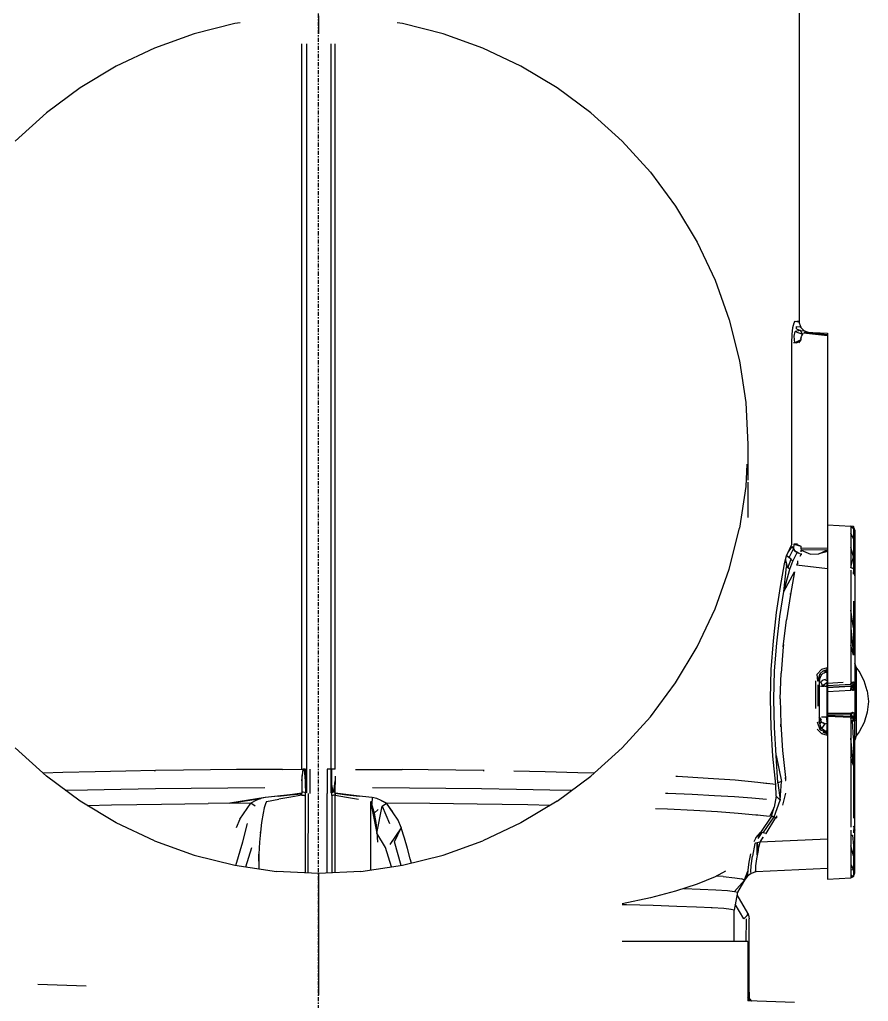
# Model space of a CAD drawing. Header units: millimetres. Extents: x -57554 to 16546, y 2142 to 98430.
# Drawn here: x -45889 to -45266, y 64937 to 65658 of the extents above; entities that cross this region are included whole.
import ezdxf

# ---------------------------------------------------------------- set-up
doc = ezdxf.new("R2010")
doc.units = ezdxf.units.MM
doc.linetypes.add('DXK_LINE_DOT3', pattern=[5.9187, 2.979, -0.9799, 0.9799, -0.9799])

msp = doc.modelspace()

# ---------------------------------------------------------------- linework, layer by layer
at = {"color": 1, "linetype": 'DXK_LINE_DOT3'}
msp.add_line((-45669.52, 61587.05), (-45669.52, 74087.05), dxfattribs=at)
at = {"color": 2, "linetype": 'Continuous'}
for p, q in [((-45316.52, 65434.82), (-45316.52, 65994.37)), ((-45669.52, 65660.6), (-45669.52, 65647.21)), ((-45730.97, 65654.75), (-45760.96, 65647.24)), ((-45727.15, 65655.31), (-45730.97, 65654.75)), ((-45608.06, 65654.75), (-45611.9, 65655.32)), ((-45578.08, 65647.24), (-45608.06, 65654.75)), ((-45760.96, 65647.24), (-45790.06, 65636.82)), ((-45548.97, 65636.82), (-45578.08, 65647.24)), ((-45681.75, 65107.33), (-45681.75, 65639.84)), ((-45678.52, 65639.99), (-45678.52, 65090)), ((-45660.52, 65639.99), (-45660.52, 65090)), ((-45657.28, 65107.33), (-45657.28, 65639.84)), ((-45790.06, 65636.82), (-45818.01, 65623.6)), ((-45521.03, 65623.6), (-45548.97, 65636.82)), ((-45818.01, 65623.6), (-45844.52, 65607.71)), ((-45494.51, 65607.71), (-45521.03, 65623.6)), ((-45844.52, 65607.71), (-45869.35, 65589.3)), ((-45469.68, 65589.3), (-45494.51, 65607.71)), ((-45869.35, 65589.3), (-45892.26, 65568.54)), ((-45446.78, 65568.54), (-45469.68, 65589.3)), ((-45446.78, 65568.54), (-45426.02, 65545.63)), ((-45426.02, 65545.63), (-45407.6, 65520.8)), ((-45407.6, 65520.8), (-45391.71, 65494.29)), ((-45391.71, 65494.29), (-45378.49, 65466.34)), ((-45378.49, 65466.34), (-45368.08, 65437.24)), ((-45368.08, 65437.24), (-45360.57, 65407.25)), ((-45320.56, 65435.04), (-45319.65, 65436.25)), ((-45319.65, 65436.25), (-45318.5, 65436.19)), ((-45318.5, 65436.19), (-45318.17, 65436.18)), ((-45317.61, 65436.14), (-45318.5, 65436.19)), ((-45318.17, 65436.18), (-45317.61, 65436.14)), ((-45316.98, 65436.11), (-45317.61, 65436.14)), ((-45315.41, 65431.63), (-45316.98, 65436.11)), ((-45322, 65426.47), (-45321.41, 65431.56)), ((-45321.41, 65431.56), (-45320.56, 65435.04)), ((-45320.55, 65425.24), (-45319.78, 65428.82)), ((-45315.93, 65429.47), (-45319.78, 65428.82)), ((-45319.78, 65428.82), (-45314.43, 65426.69)), ((-45318.68, 65430.65), (-45318.66, 65432.38)), ((-45318.68, 65430.65), (-45315.93, 65429.47)), ((-45318.66, 65432.38), (-45315.98, 65432.23)), ((-45313.22, 65429.33), (-45315.98, 65432.23)), ((-45314.43, 65426.69), (-45315.93, 65429.47)), ((-45315.93, 65429.47), (-45313.22, 65429.33)), ((-45313.32, 65429.43), (-45312.61, 65429.13)), ((-45313.22, 65429.33), (-45309.41, 65428.12)), ((-45322.21, 65420.52), (-45322, 65426.47)), ((-45319.98, 65420.52), (-45320.55, 65425.24)), ((-45315.69, 65422.53), (-45319.98, 65420.52)), ((-45318.73, 65420.52), (-45315.69, 65422.53)), ((-45315.69, 65422.53), (-45317.29, 65420.52)), ((-45315.56, 65423.49), (-45315.69, 65422.53)), ((-45315.37, 65424.4), (-45315.56, 65423.49)), ((-45315.56, 65423.49), (-45315.54, 65423.62)), ((-45315.54, 65423.62), (-45315.37, 65424.4)), ((-45315.37, 65424.4), (-45315.11, 65425.24)), ((-45314.8, 65426.01), (-45315.11, 65425.24)), ((-45314.8, 65426.01), (-45314.72, 65426.15)), ((-45314.76, 65426.08), (-45314.8, 65426.01)), ((-45314.43, 65426.69), (-45314.76, 65426.08)), ((-45314.72, 65426.15), (-45314.02, 65427.26)), ((-45314.72, 65426.15), (-45314.43, 65426.69)), ((-45314.02, 65427.26), (-45314.43, 65426.69)), ((-45313.58, 65427.71), (-45296.02, 65425.78)), ((-45296.02, 65426.36), (-45313.11, 65428.03)), ((-45312.14, 65428.27), (-45296.02, 65427.42)), ((-45312.14, 65428.27), (-45296.02, 65426.36)), ((-45296.02, 65427.42), (-45296.02, 65270.95)), ((-45322.21, 65272.72), (-45322.21, 65420.52)), ((-45318.73, 65420.52), (-45321.01, 65420.52)), ((-45360.57, 65407.25), (-45356.03, 65376.67)), ((-45356.03, 65376.67), (-45354.52, 65345.8)), ((-45354.52, 65345.8), (-45354.52, 65319.69)), ((-45355.23, 65331.36), (-45356.03, 65314.92)), ((-45356.03, 65314.92), (-45360.57, 65284.35)), ((-45354.52, 65318.02), (-45354.52, 65292.27)), ((-45296.02, 65286.76), (-45278.86, 65285.86)), ((-45278.86, 65285.86), (-45278.86, 65255.24)), ((-45276.9, 65285.49), (-45278.86, 65285.86)), ((-45278.86, 65285.86), (-45276.9, 65284.02)), ((-45276.02, 65281.4), (-45276.9, 65285.49)), ((-45276.9, 65285.49), (-45276.9, 65254.85)), ((-45276.02, 65282.88), (-45276.9, 65285.49)), ((-45368.08, 65254.36), (-45360.57, 65284.35)), ((-45276.9, 65276.59), (-45278.86, 65280.62)), ((-45276.02, 65282.88), (-45276.02, 65171.11)), ((-45325.24, 65266.14), (-45321.86, 65270.93)), ((-45323.16, 65270.64), (-45324.17, 65268.44)), ((-45322.21, 65272.72), (-45323.16, 65270.64)), ((-45321.07, 65269.24), (-45321.86, 65270.93)), ((-45321.01, 65272.72), (-45320.4, 65272.72)), ((-45321.01, 65272.72), (-45320.4, 65272.72)), ((-45320.68, 65269.47), (-45320.4, 65272.72)), ((-45318.03, 65272.72), (-45320.4, 65272.72)), ((-45320.4, 65272.72), (-45315.68, 65271.14)), ((-45318.73, 65272.72), (-45315.68, 65271.14)), ((-45315.68, 65271.14), (-45315.58, 65269.63)), ((-45296.02, 65270.95), (-45296.02, 65259.44)), ((-45276.9, 65263.43), (-45278.86, 65270.3)), ((-45326.87, 65261.27), (-45326.09, 65263.97)), ((-45326.09, 65263.97), (-45325.24, 65266.14)), ((-45324.04, 65262.83), (-45326.09, 65263.97)), ((-45322.71, 65261.54), (-45326.09, 65263.97)), ((-45324.17, 65268.44), (-45325.24, 65266.14)), ((-45324.04, 65262.83), (-45321.07, 65269.24)), ((-45321.38, 65260.25), (-45324.04, 65262.83)), ((-45321.38, 65260.25), (-45318.38, 65266.56)), ((-45319.89, 65267.76), (-45321.07, 65269.24)), ((-45319.89, 65267.76), (-45320.68, 65269.47)), ((-45316.64, 65265.73), (-45319.89, 65267.76)), ((-45319.89, 65267.76), (-45318.38, 65266.56)), ((-45318.38, 65266.56), (-45316.64, 65265.73)), ((-45316.14, 65263.76), (-45315.34, 65265.38)), ((-45315.34, 65265.37), (-45316.14, 65263.76)), ((-45315.34, 65265.38), (-45315.71, 65265.46)), ((-45315.71, 65265.46), (-45314.76, 65265.3)), ((-45315.58, 65269.63), (-45296.02, 65269.84)), ((-45315.58, 65269.63), (-45315.43, 65268.24)), ((-45296.02, 65268.54), (-45315.44, 65268.3)), ((-45315.44, 65268.3), (-45308.51, 65265.37)), ((-45315.24, 65267.03), (-45315.43, 65268.24)), ((-45314.76, 65265.3), (-45315.34, 65265.37)), ((-45308.51, 65265.37), (-45302.26, 65265.44)), ((-45302.26, 65265.44), (-45296.02, 65268.54)), ((-45296.02, 65267.21), (-45302.26, 65265.44)), ((-45278.86, 65255.51), (-45276.9, 65263.43)), ((-45330.53, 65241.46), (-45327.57, 65258.06)), ((-45328.06, 65237.91), (-45326.17, 65255.97)), ((-45327.57, 65258.06), (-45326.87, 65261.27)), ((-45326.87, 65261.27), (-45326.17, 65255.97)), ((-45325.18, 65255.32), (-45326.87, 65261.27)), ((-45323.56, 65254.28), (-45326.17, 65255.97)), ((-45325.18, 65255.32), (-45322.71, 65261.54)), ((-45323.56, 65254.28), (-45321.38, 65260.25)), ((-45317.86, 65258.97), (-45318.72, 65257.46)), ((-45318.72, 65257.46), (-45296.02, 65254.68)), ((-45317.86, 65258.97), (-45317.86, 65260.31)), ((-45317.86, 65258.97), (-45317.86, 65260.31)), ((-45296.02, 65259.44), (-45296.02, 65026.68)), ((-45378.49, 65225.25), (-45368.08, 65254.36)), ((-45328.06, 65237.91), (-45323.56, 65254.28)), ((-45328.06, 65237.91), (-45320.24, 65252.29)), ((-45320.24, 65252.29), (-45323.26, 65235.7)), ((-45278.86, 65255.51), (-45278.48, 65255.21)), ((-45278.86, 65253.51), (-45278.86, 65171.31)), ((-45278.48, 65255.21), (-45278.11, 65255.14)), ((-45278.12, 65255.13), (-45276.9, 65254.85)), ((-45278.11, 65255.14), (-45276.9, 65254.85)), ((-45278.11, 65255.14), (-45277.76, 65255.03)), ((-45277.76, 65255.03), (-45277.43, 65254.88)), ((-45277.43, 65254.88), (-45277.12, 65254.7)), ((-45277.12, 65254.7), (-45276.9, 65254.54)), ((-45276.9, 65254.85), (-45276.6, 65254.26)), ((-45276.9, 65250.48), (-45276.6, 65254.26)), ((-45276.02, 65249.3), (-45276.6, 65254.26)), ((-45276.6, 65254.26), (-45276.02, 65249.76)), ((-45276.6, 65254.26), (-45276.39, 65254)), ((-45276.39, 65254), (-45276.23, 65253.73)), ((-45276.23, 65253.73), (-45276.11, 65253.44)), ((-45333.37, 65222.39), (-45330.53, 65241.46)), ((-45330.96, 65219.48), (-45328.06, 65237.91)), ((-45323.26, 65235.7), (-45326.18, 65216.95)), ((-45323.26, 65235.7), (-45323.14, 65236.36)), ((-45276.9, 65230.65), (-45276.9, 65191.23)), ((-45391.71, 65197.31), (-45378.49, 65225.25)), ((-45335.73, 65201.7), (-45333.37, 65222.39)), ((-45276.9, 65211.2), (-45278.86, 65224.23)), ((-45333.28, 65199.94), (-45330.96, 65219.48)), ((-45328.59, 65197.19), (-45326.18, 65216.95)), ((-45278.86, 65211.31), (-45276.9, 65191.23)), ((-45337.24, 65180.63), (-45335.73, 65201.7)), ((-45334.81, 65179.59), (-45333.28, 65199.94)), ((-45328.36, 65198.99), (-45328.59, 65197.19)), ((-45276.9, 65191.23), (-45278.86, 65198.11)), ((-45407.6, 65170.79), (-45391.71, 65197.31)), ((-45328.59, 65197.19), (-45330.13, 65177.79)), ((-45274.91, 65182.2), (-45276.02, 65185.34)), ((-45337.83, 65159.33), (-45337.24, 65180.63)), ((-45335.39, 65158.8), (-45334.81, 65179.59)), ((-45330.73, 65159), (-45330.13, 65177.79)), ((-45300.46, 65180.57), (-45303.61, 65177.21)), ((-45303.12, 65172.13), (-45303.61, 65177.21)), ((-45303.12, 65172.13), (-45301.45, 65177.75)), ((-45302.39, 65172.05), (-45300.47, 65176.61)), ((-45301.45, 65177.75), (-45299.21, 65179.74)), ((-45301.45, 65177.75), (-45300.47, 65176.61)), ((-45300.48, 65176.58), (-45300.36, 65176.75)), ((-45300.47, 65176.61), (-45300.26, 65176.89)), ((-45300.36, 65176.75), (-45300.47, 65176.61)), ((-45296.33, 65181.81), (-45300.46, 65180.57)), ((-45300.36, 65176.75), (-45300.26, 65176.89)), ((-45300.26, 65176.89), (-45299.7, 65177.44)), ((-45299.7, 65177.44), (-45299.09, 65177.9)), ((-45299.21, 65179.74), (-45296.3, 65180.62)), ((-45299.21, 65179.74), (-45296.3, 65179.54)), ((-45299.09, 65177.9), (-45298.44, 65178.26)), ((-45298.44, 65178.26), (-45297.76, 65178.52)), ((-45297.76, 65178.52), (-45297.05, 65178.69)), ((-45297.05, 65178.69), (-45296.33, 65178.75)), ((-45296.33, 65181.81), (-45296.02, 65181.82)), ((-45296.3, 65180.62), (-45296.33, 65181.81)), ((-45296.33, 65178.75), (-45296.3, 65179.54)), ((-45296.33, 65173.56), (-45296.33, 65178.75)), ((-45296.3, 65180.62), (-45296.3, 65180.51)), ((-45296.3, 65180.62), (-45296.3, 65180.51)), ((-45296.3, 65179.54), (-45296.3, 65180.51)), ((-45296.3, 65180.51), (-45296.3, 65179.54)), ((-45272.76, 65179.28), (-45274.91, 65182.2)), ((-45274.91, 65182.2), (-45274.91, 65131.91)), ((-45274.91, 65180.8), (-45274.91, 65181.46)), ((-45269.06, 65172.36), (-45272.76, 65179.28)), ((-45426.02, 65145.97), (-45407.6, 65170.79)), ((-45304.86, 65172.19), (-45304.86, 65152)), ((-45302.84, 65172.11), (-45303.12, 65172.13)), ((-45302.9, 65172.11), (-45303.12, 65172.13)), ((-45302.84, 65172.11), (-45302.9, 65172.11)), ((-45302.9, 65153.77), (-45302.9, 65169.46)), ((-45301.96, 65172.89), (-45302.39, 65172.05)), ((-45302.39, 65172.05), (-45302.11, 65171.98)), ((-45302.23, 65172.02), (-45302.39, 65172.05)), ((-45302.11, 65171.98), (-45302.23, 65172.02)), ((-45301.96, 65172.89), (-45302.02, 65171.91)), ((-45302.02, 65171.91), (-45302.02, 65142.2)), ((-45301.91, 65173.2), (-45301.96, 65172.89)), ((-45300.86, 65171.45), (-45301.26, 65170.89)), ((-45300.37, 65171.95), (-45300.86, 65171.45)), ((-45299.51, 65168.37), (-45300.86, 65171.45)), ((-45300.37, 65171.95), (-45299.81, 65172.4)), ((-45299.2, 65172.78), (-45299.81, 65172.4)), ((-45298.53, 65173.09), (-45299.2, 65172.78)), ((-45296.38, 65170.73), (-45299.09, 65168.78)), ((-45297.82, 65173.33), (-45298.53, 65173.09)), ((-45297.82, 65173.33), (-45296.37, 65172.22)), ((-45296.37, 65172.22), (-45296.38, 65170.73)), ((-45296.37, 65170.42), (-45296.38, 65170.73)), ((-45296.36, 65169.41), (-45296.38, 65170.73)), ((-45296.36, 65172.96), (-45296.37, 65172.22)), ((-45296.36, 65169.41), (-45296.37, 65170.42)), ((-45296.35, 65173.28), (-45296.36, 65172.96)), ((-45296.33, 65168.37), (-45296.36, 65169.41)), ((-45296.33, 65173.56), (-45296.35, 65173.28)), ((-45284.58, 65171.01), (-45296.02, 65170.4)), ((-45296.02, 65168.82), (-45278.8, 65169.73)), ((-45278.84, 65168.16), (-45276.56, 65169.39)), ((-45278.82, 65170.5), (-45278.81, 65170.1)), ((-45278.81, 65170.1), (-45278.48, 65171.31)), ((-45276.84, 65171.25), (-45278.81, 65170.1)), ((-45278.81, 65170.1), (-45278.8, 65169.73)), ((-45278.79, 65169.38), (-45278.8, 65169.73)), ((-45278.8, 65169.73), (-45278.79, 65169.47)), ((-45278.79, 65169.47), (-45278.79, 65169.38)), ((-45278.79, 65169.38), (-45278.79, 65169.06)), ((-45278.48, 65171.31), (-45278.11, 65171.3)), ((-45278.11, 65171.3), (-45277.76, 65171.29)), ((-45277.76, 65171.29), (-45277.43, 65171.28)), ((-45277.48, 65169.09), (-45276.84, 65171.25)), ((-45276.56, 65169.39), (-45277.48, 65169.09)), ((-45277.43, 65171.28), (-45277.12, 65171.26)), ((-45276.56, 65169.39), (-45277.43, 65168.56)), ((-45277.12, 65171.26), (-45276.84, 65171.25)), ((-45277.12, 65171.26), (-45276.9, 65171.25)), ((-45276.9, 65171.25), (-45276.84, 65171.25)), ((-45276.04, 65170.73), (-45276.84, 65171.25)), ((-45276.84, 65171.25), (-45276.6, 65171.23)), ((-45276.6, 65169.33), (-45276.84, 65169.04)), ((-45276.8, 65167.93), (-45276.6, 65169.33)), ((-45276.6, 65171.23), (-45276.39, 65171.21)), ((-45276.39, 65169.65), (-45276.6, 65169.33)), ((-45276.6, 65169.33), (-45276.56, 65169.39)), ((-45276.56, 65169.39), (-45276.39, 65169.65)), ((-45276.41, 65169.64), (-45276.02, 65170.3)), ((-45276.39, 65171.21), (-45276.23, 65171.18)), ((-45276.02, 65170.3), (-45276.39, 65169.65)), ((-45276.23, 65169.99), (-45276.39, 65169.65)), ((-45276.23, 65171.18), (-45276.04, 65170.73)), ((-45276.23, 65171.18), (-45276.11, 65171.16)), ((-45276.11, 65170.35), (-45276.23, 65169.99)), ((-45276.11, 65170.35), (-45276.04, 65170.73)), ((-45276.04, 65170.73), (-45276.02, 65171.11)), ((-45276.02, 65171.11), (-45276.02, 65170.3)), ((-45276.02, 65170.3), (-45276.02, 65165.11)), ((-45266.79, 65164.86), (-45269.06, 65172.36)), ((-45301.26, 65168.37), (-45300.86, 65168.37)), ((-45300.86, 65168.37), (-45300.37, 65168.37)), ((-45299.81, 65168.37), (-45300.37, 65168.37)), ((-45299.81, 65168.37), (-45299.51, 65168.37)), ((-45299.2, 65168.37), (-45299.81, 65168.37)), ((-45299.09, 65168.78), (-45299.51, 65168.37)), ((-45299.51, 65168.37), (-45299.2, 65168.37)), ((-45299.2, 65168.37), (-45298.81, 65168.37)), ((-45298.53, 65168.37), (-45299.2, 65168.37)), ((-45299.09, 65168.78), (-45296.33, 65168.37)), ((-45299.09, 65168.78), (-45297.08, 65168.37)), ((-45299.09, 65168.78), (-45297.82, 65168.37)), ((-45298.81, 65168.37), (-45298.53, 65168.37)), ((-45297.82, 65168.37), (-45297.08, 65168.37)), ((-45296.33, 65168.37), (-45297.08, 65168.37)), ((-45296.33, 65145.73), (-45296.33, 65168.37)), ((-45296.02, 65167.64), (-45278.8, 65168.55)), ((-45278.82, 65168.22), (-45296.02, 65167.21)), ((-45278.86, 65168.11), (-45296.02, 65167.21)), ((-45278.86, 65165.11), (-45296.02, 65164.21)), ((-45278.86, 65168.11), (-45278.82, 65168.22)), ((-45278.86, 65168.11), (-45278.48, 65168.15)), ((-45278.86, 65168.11), (-45278.86, 65165.11)), ((-45278.86, 65168.11), (-45278.8, 65167.71)), ((-45278.86, 65165.11), (-45278.8, 65166.62)), ((-45277.43, 65168.56), (-45278.84, 65168.16)), ((-45278.84, 65168.16), (-45277.76, 65168.38)), ((-45278.82, 65168.22), (-45278.84, 65168.16)), ((-45278.8, 65168.55), (-45278.82, 65168.22)), ((-45278.82, 65168.11), (-45278.48, 65168.15)), ((-45277.48, 65169.09), (-45278.8, 65168.55)), ((-45278.8, 65167.16), (-45277.43, 65168.56)), ((-45278.8, 65167.71), (-45277.43, 65168.56)), ((-45278.8, 65166.62), (-45276.8, 65167.93)), ((-45276.8, 65167.93), (-45278.8, 65167.16)), ((-45278.8, 65167.71), (-45278.8, 65167.16)), ((-45278.8, 65167.16), (-45278.8, 65166.62)), ((-45277.43, 65165.11), (-45278.8, 65166.62)), ((-45278.48, 65168.15), (-45278.11, 65168.24)), ((-45277.76, 65168.38), (-45278.11, 65168.24)), ((-45277.43, 65168.56), (-45277.76, 65168.38)), ((-45277.43, 65168.56), (-45277.12, 65168.78)), ((-45277.43, 65165.11), (-45276.8, 65167.93)), ((-45277.12, 65165.11), (-45277.43, 65165.11)), ((-45277.12, 65168.78), (-45276.84, 65169.04)), ((-45276.84, 65165.11), (-45277.12, 65165.11)), ((-45276.39, 65165.11), (-45276.8, 65167.93)), ((-45276.02, 65165.11), (-45276.02, 65143.8)), ((-45266.79, 65164.86), (-45266.02, 65157.05)), ((-45337.45, 65138), (-45337.83, 65159.33)), ((-45334.97, 65137.97), (-45335.39, 65158.8)), ((-45330.73, 65159), (-45330.34, 65140.37)), ((-45266.02, 65157.05), (-45266.79, 65149.25)), ((-45296.02, 65148.75), (-45278.84, 65148.6)), ((-45278.84, 65148.6), (-45296.02, 65148.07)), ((-45296.02, 65148.07), (-45278.81, 65147.84)), ((-45277.76, 65148.99), (-45278.84, 65148.6)), ((-45278.84, 65148.6), (-45277.43, 65148.99)), ((-45278.8, 65146.87), (-45277.43, 65148.99)), ((-45278.11, 65148.99), (-45277.76, 65148.99)), ((-45277.43, 65148.99), (-45277.76, 65148.99)), ((-45277.43, 65148.99), (-45277.12, 65148.99)), ((-45277.12, 65148.99), (-45276.84, 65148.99)), ((-45276.6, 65148.99), (-45276.8, 65146.18)), ((-45276.02, 65145.99), (-45276.6, 65148.99)), ((-45266.79, 65149.25), (-45269.06, 65141.75)), ((-45446.78, 65123.06), (-45426.02, 65145.97)), ((-45330.2, 65138.4), (-45330.34, 65140.37)), ((-45330.34, 65140.37), (-45328.99, 65121.06)), ((-45301.45, 65136.36), (-45303.43, 65141.96)), ((-45303.12, 65141.98), (-45302.9, 65142)), ((-45303.12, 65141.98), (-45302.84, 65142)), ((-45302.9, 65142), (-45302.84, 65142)), ((-45302.04, 65142.16), (-45301.19, 65138.59)), ((-45300.51, 65143.74), (-45302.02, 65145.73)), ((-45302.02, 65145.73), (-45301.59, 65143.81)), ((-45302.02, 65145.73), (-45301.97, 65145.08)), ((-45302.01, 65142.02), (-45302.02, 65142.2)), ((-45301.97, 65145.73), (-45301.83, 65145.73)), ((-45301.97, 65145.08), (-45301.83, 65144.43)), ((-45301.83, 65145.73), (-45301.59, 65145.73)), ((-45301.83, 65144.43), (-45301.59, 65143.81)), ((-45301.83, 65141.29), (-45300.37, 65142.16)), ((-45301.64, 65140.49), (-45300.37, 65142.16)), ((-45301.59, 65143.81), (-45300.51, 65143.74)), ((-45300.37, 65142.16), (-45301.26, 65143.22)), ((-45300.86, 65142.66), (-45301.26, 65143.22)), ((-45300.37, 65142.16), (-45300.86, 65142.66)), ((-45300.37, 65145.73), (-45299.81, 65145.73)), ((-45300.37, 65145.73), (-45300.21, 65145.73)), ((-45300.21, 65142.03), (-45300.37, 65142.16)), ((-45300.37, 65142.16), (-45299.81, 65141.71)), ((-45300.21, 65145.73), (-45299.81, 65145.73)), ((-45299.81, 65141.71), (-45300.21, 65142.03)), ((-45300.2, 65137.31), (-45297.82, 65140.78)), ((-45299.81, 65145.73), (-45299.2, 65145.73)), ((-45299.81, 65141.71), (-45299.2, 65141.33)), ((-45299.2, 65145.73), (-45298.53, 65145.73)), ((-45297.82, 65140.78), (-45299.2, 65141.33)), ((-45299.2, 65141.33), (-45298.53, 65141.02)), ((-45298.53, 65145.73), (-45297.82, 65145.73)), ((-45297.82, 65140.78), (-45298.53, 65141.02)), ((-45297.82, 65145.73), (-45297.08, 65145.73)), ((-45296.36, 65141.15), (-45297.82, 65140.78)), ((-45296.36, 65144.69), (-45297.08, 65145.73)), ((-45297.08, 65145.73), (-45296.37, 65143.69)), ((-45297.08, 65145.73), (-45296.38, 65142.74)), ((-45296.38, 65142.74), (-45296.37, 65143.69)), ((-45296.38, 65142.74), (-45296.37, 65141.88)), ((-45296.36, 65144.69), (-45296.37, 65143.69)), ((-45296.37, 65141.88), (-45296.36, 65141.15)), ((-45296.33, 65145.73), (-45296.36, 65144.69)), ((-45296.36, 65141.15), (-45296.33, 65140.55)), ((-45296.33, 65135.35), (-45296.33, 65140.55)), ((-45278.86, 65146), (-45296.02, 65146.9)), ((-45296.02, 65146.46), (-45278.8, 65145.56)), ((-45278.82, 65145.88), (-45284.58, 65146.3)), ((-45278.86, 65146), (-45278.82, 65145.88)), ((-45278.86, 65146), (-45278.48, 65145.95)), ((-45278.86, 65142.8), (-45278.86, 65064.88)), ((-45278.84, 65145.95), (-45278.82, 65145.88)), ((-45278.84, 65145.95), (-45277.12, 65145.32)), ((-45277.76, 65145.73), (-45278.84, 65145.95)), ((-45278.82, 65143.61), (-45278.84, 65143.21)), ((-45277.76, 65142.82), (-45278.84, 65143.21)), ((-45278.84, 65143.21), (-45276.9, 65142.87)), ((-45278.8, 65146.4), (-45278.82, 65146.1)), ((-45278.81, 65146.22), (-45278.82, 65146.1)), ((-45278.82, 65146.1), (-45278.48, 65145.95)), ((-45278.82, 65145.99), (-45278.48, 65145.95)), ((-45278.82, 65145.88), (-45277.48, 65145.02)), ((-45278.82, 65145.88), (-45278.8, 65145.56)), ((-45278.81, 65144), (-45278.82, 65143.61)), ((-45278.8, 65146.4), (-45278.81, 65146.22)), ((-45278.8, 65144.38), (-45278.81, 65144)), ((-45278.8, 65147.49), (-45278.8, 65146.87)), ((-45278.8, 65147.17), (-45278.8, 65147.49)), ((-45278.8, 65146.87), (-45278.8, 65147.17)), ((-45276.8, 65146.18), (-45278.8, 65146.87)), ((-45278.8, 65146.87), (-45278.8, 65146.61)), ((-45278.8, 65146.61), (-45278.8, 65146.4)), ((-45278.8, 65146.4), (-45277.43, 65145.55)), ((-45278.48, 65145.95), (-45278.8, 65146.4)), ((-45278.8, 65146.4), (-45276.8, 65146.18)), ((-45278.8, 65145.56), (-45277.48, 65145.02)), ((-45278.8, 65145.56), (-45278.79, 65145.04)), ((-45278.8, 65144.38), (-45278.79, 65144.73)), ((-45278.79, 65144.64), (-45278.8, 65144.38)), ((-45278.79, 65145.04), (-45278.79, 65144.73)), ((-45277.48, 65145.02), (-45278.79, 65144.64)), ((-45278.79, 65144.73), (-45278.79, 65144.64)), ((-45278.48, 65145.95), (-45278.11, 65145.86)), ((-45278.11, 65145.86), (-45277.76, 65145.73)), ((-45278.11, 65142.81), (-45277.76, 65142.82)), ((-45277.43, 65145.55), (-45277.76, 65145.73)), ((-45277.76, 65142.82), (-45277.43, 65142.83)), ((-45276.9, 65130.14), (-45277.76, 65142.82)), ((-45277.12, 65145.32), (-45277.48, 65145.02)), ((-45276.84, 65142.86), (-45277.48, 65145.02)), ((-45277.43, 65145.55), (-45276.8, 65146.18)), ((-45277.12, 65145.32), (-45277.43, 65145.55)), ((-45277.43, 65142.83), (-45277.12, 65142.84)), ((-45276.84, 65145.07), (-45277.12, 65145.32)), ((-45276.9, 65142.86), (-45277.12, 65142.84)), ((-45277.12, 65142.84), (-45276.84, 65142.86)), ((-45276.84, 65142.86), (-45276.9, 65142.86)), ((-45276.6, 65144.78), (-45276.84, 65145.07)), ((-45276.84, 65142.86), (-45276.23, 65144.11)), ((-45276.6, 65142.88), (-45276.84, 65142.86)), ((-45276.39, 65144.46), (-45276.8, 65146.18)), ((-45276.39, 65144.46), (-45276.6, 65144.78)), ((-45276.56, 65144.71), (-45276.6, 65144.78)), ((-45276.6, 65142.88), (-45276.39, 65142.9)), ((-45276.39, 65144.46), (-45276.56, 65144.71)), ((-45276.23, 65144.11), (-45276.39, 65144.46)), ((-45276.39, 65142.9), (-45276.23, 65142.93)), ((-45276.11, 65143.75), (-45276.23, 65144.11)), ((-45276.23, 65142.93), (-45276.11, 65142.95)), ((-45276.11, 65143.75), (-45276.04, 65143.38)), ((-45276.04, 65143.38), (-45276.02, 65143)), ((-45276.02, 65143), (-45276.02, 65143.8)), ((-45276.02, 65031.23), (-45276.02, 65143)), ((-45269.06, 65141.75), (-45272.76, 65134.83)), ((-45336.13, 65116.88), (-45337.45, 65138)), ((-45333.59, 65117.52), (-45334.97, 65137.97)), ((-45300.47, 65133.54), (-45303.61, 65136.9)), ((-45301.19, 65138.59), (-45301.45, 65136.36)), ((-45301.45, 65136.36), (-45300.47, 65137.5)), ((-45301.45, 65136.36), (-45296.3, 65134.56)), ((-45300.42, 65137.47), (-45301.36, 65139.38)), ((-45301.19, 65138.59), (-45300.76, 65137.86)), ((-45300.47, 65137.5), (-45300.76, 65137.86)), ((-45300.47, 65137.5), (-45300.76, 65137.86)), ((-45300.47, 65137.5), (-45296.3, 65134.56)), ((-45299.72, 65133.32), (-45300.47, 65133.54)), ((-45300.47, 65133.54), (-45296.33, 65132.3)), ((-45296.3, 65134.56), (-45299.21, 65134.37)), ((-45296.3, 65133.49), (-45299.21, 65134.37)), ((-45297.76, 65135.58), (-45297.05, 65135.42)), ((-45296.33, 65135.35), (-45297.05, 65135.42)), ((-45296.3, 65134.56), (-45296.33, 65135.35)), ((-45296.33, 65132.3), (-45296.3, 65133.49)), ((-45296.3, 65133.6), (-45296.3, 65134.56)), ((-45296.3, 65133.6), (-45296.3, 65133.49)), ((-45272.76, 65134.83), (-45274.91, 65131.91)), ((-45296.33, 65132.3), (-45296.02, 65132.29)), ((-45276.9, 65110.03), (-45278.86, 65130.08)), ((-45276.9, 65130.14), (-45276.9, 65071.36)), ((-45274.91, 65131.91), (-45276.02, 65128.77)), ((-45869.35, 65102.3), (-45892.26, 65123.06)), ((-45469.68, 65102.3), (-45446.78, 65123.06)), ((-45328.99, 65121.06), (-45326.76, 65101.41)), ((-45333.95, 65096.13), (-45336.13, 65116.88)), ((-45332.41, 65097.34), (-45333.59, 65117.52)), ((-45333.59, 65117.52), (-45329.88, 65098.35)), ((-45276.9, 65110.03), (-45278.86, 65115.99)), ((-45857.25, 65104.89), (-45871.7, 65104.43)), ((-45833.53, 65105.51), (-45857.25, 65104.89)), ((-45810.93, 65106), (-45833.53, 65105.51)), ((-45789.36, 65106.39), (-45810.93, 65106)), ((-45790.23, 65106.38), (-45789.36, 65106.39)), ((-45768.66, 65106.7), (-45789.36, 65106.39)), ((-45748.79, 65106.93), (-45768.66, 65106.7)), ((-45729.91, 65107.1), (-45748.79, 65106.93)), ((-45712.24, 65107.22), (-45729.91, 65107.1)), ((-45696.11, 65107.3), (-45712.24, 65107.22)), ((-45696.11, 65107.3), (-45681.75, 65107.33)), ((-45681.75, 65107.33), (-45680.76, 65107.33)), ((-45680.76, 65107.33), (-45681.75, 65102.21)), ((-45681.75, 65098.84), (-45680.76, 65107.33)), ((-45679.85, 65107.34), (-45680.76, 65107.33)), ((-45679.06, 65102.06), (-45679.85, 65107.34)), ((-45679.06, 65107.34), (-45679.85, 65107.34)), ((-45679.05, 65098.57), (-45679.85, 65107.34)), ((-45679.06, 65102.06), (-45679.06, 65107.34)), ((-45675.9, 65107.34), (-45675.9, 65089.46)), ((-45663.14, 65107.34), (-45663.14, 65089.46)), ((-45662.65, 65107.34), (-45663.14, 65107.34)), ((-45662.18, 65107.34), (-45662.65, 65107.34)), ((-45661.72, 65107.34), (-45662.18, 65107.34)), ((-45661.28, 65107.34), (-45661.72, 65107.34)), ((-45660.88, 65107.34), (-45661.28, 65107.34)), ((-45660.52, 65107.34), (-45660.88, 65107.34)), ((-45659.97, 65107.34), (-45659.98, 65102.05)), ((-45659.19, 65107.34), (-45659.97, 65107.34)), ((-45658.27, 65107.33), (-45659.19, 65107.34)), ((-45657.28, 65107.33), (-45658.27, 65107.33)), ((-45642.56, 65107.29), (-45626.12, 65107.22)), ((-45626.12, 65107.22), (-45608.18, 65107.1)), ((-45589.05, 65106.92), (-45608.18, 65107.1)), ((-45568.93, 65106.68), (-45589.05, 65106.92)), ((-45547.98, 65106.36), (-45568.93, 65106.68)), ((-45548.8, 65106.38), (-45547.98, 65106.36)), ((-45503.25, 65105.45), (-45526.13, 65105.96)), ((-45479.29, 65104.81), (-45503.25, 65105.45)), ((-45467.33, 65104.43), (-45479.29, 65104.81)), ((-45844.52, 65083.89), (-45869.35, 65102.3)), ((-45681.75, 65102.21), (-45681.75, 65096.66)), ((-45679.05, 65096.33), (-45679.06, 65102.06)), ((-45659.98, 65102.05), (-45659.99, 65096.33)), ((-45659.21, 65090.52), (-45659.98, 65098.57)), ((-45658.29, 65090.7), (-45657.29, 65098.84)), ((-45657.29, 65102.21), (-45657.29, 65096.66)), ((-45494.51, 65083.89), (-45469.68, 65102.3)), ((-45406.05, 65101.96), (-45407.27, 65102.01)), ((-45383.7, 65100.67), (-45406.05, 65101.96)), ((-45363.8, 65099.25), (-45383.7, 65100.67)), ((-45347.11, 65097.73), (-45363.8, 65099.25)), ((-45339.34, 65096.78), (-45347.11, 65097.73)), ((-45333.95, 65096.13), (-45342.63, 65097.18)), ((-45329.88, 65098.35), (-45332.41, 65097.34)), ((-45332.41, 65097.34), (-45330.83, 65084.79)), ((-45330.83, 65084.79), (-45329.88, 65098.35)), ((-45326.76, 65101.41), (-45326.76, 65098.99)), ((-45326.51, 65099.01), (-45326.76, 65101.41)), ((-45326.76, 65098.99), (-45326.51, 65099.01)), ((-45855.44, 65091.98), (-45839.21, 65092.36)), ((-45839.21, 65092.36), (-45814.64, 65092.84)), ((-45814.64, 65092.84), (-45789.17, 65093.24)), ((-45789.17, 65093.24), (-45762.98, 65093.57)), ((-45762.98, 65093.57), (-45736.22, 65093.81)), ((-45736.22, 65093.81), (-45709.05, 65093.97)), ((-45708.57, 65086.76), (-45681.76, 65089.88)), ((-45681.76, 65089.88), (-45690.3, 65088.57)), ((-45681.77, 65089.43), (-45681.76, 65089.88)), ((-45681.74, 65090.33), (-45681.76, 65089.88)), ((-45681.75, 65096.66), (-45681.74, 65090.77)), ((-45681.74, 65090.77), (-45680.75, 65090.7)), ((-45681.74, 65090.77), (-45681.74, 65090.33)), ((-45680.75, 65090.7), (-45679.83, 65090.52)), ((-45679.83, 65090.52), (-45679.03, 65090.24)), ((-45679.03, 65090.24), (-45679.05, 65096.33)), ((-45679.03, 65090.24), (-45679.04, 65089.74)), ((-45678.52, 65090), (-45679.03, 65090.24)), ((-45660, 65090.24), (-45660.52, 65090)), ((-45659.99, 65096.33), (-45660, 65090.24)), ((-45660, 65090.24), (-45659.21, 65090.52)), ((-45660, 65089.74), (-45660, 65090.24)), ((-45659.99, 65096.33), (-45659.21, 65090.52)), ((-45659.21, 65090.52), (-45658.29, 65090.7)), ((-45657.29, 65096.66), (-45658.29, 65090.7)), ((-45658.29, 65090.7), (-45657.29, 65090.77)), ((-45657.29, 65090.77), (-45657.29, 65096.66)), ((-45657.29, 65090.33), (-45657.29, 65090.77)), ((-45657.28, 65089.88), (-45657.29, 65090.33)), ((-45639.77, 65087.67), (-45657.28, 65089.88)), ((-45657.28, 65089.88), (-45648.74, 65088.57)), ((-45657.26, 65089.43), (-45657.28, 65089.88)), ((-45657.28, 65089.88), (-45630.46, 65086.76)), ((-45629.98, 65093.97), (-45602.81, 65093.81)), ((-45602.81, 65093.81), (-45576.05, 65093.57)), ((-45576.05, 65093.57), (-45549.86, 65093.24)), ((-45549.86, 65093.24), (-45524.39, 65092.84)), ((-45524.39, 65092.84), (-45499.82, 65092.36)), ((-45499.82, 65092.36), (-45483.59, 65091.98)), ((-45333.6, 65087.55), (-45333.95, 65096.13)), ((-45818.01, 65067.99), (-45844.52, 65083.89)), ((-45708.73, 65086.74), (-45734.66, 65082.38)), ((-45734.66, 65082.38), (-45712.04, 65085.94)), ((-45715.49, 65084.46), (-45719.39, 65082.5)), ((-45712.04, 65085.94), (-45715.49, 65084.46)), ((-45708.73, 65086.74), (-45712.04, 65085.94)), ((-45699.27, 65087.67), (-45708.73, 65086.74)), ((-45707.85, 65083.65), (-45708.62, 65082.02)), ((-45707.85, 65083.65), (-45698.71, 65085.3)), ((-45699.27, 65087.67), (-45690.3, 65088.57)), ((-45690.03, 65086.88), (-45698.71, 65085.3)), ((-45690.3, 65088.57), (-45681.77, 65089.43)), ((-45681.76, 65088.41), (-45690.03, 65086.88)), ((-45681.77, 65089.09), (-45681.77, 65089.43)), ((-45681.77, 65088.75), (-45681.77, 65089.09)), ((-45681.76, 65088.41), (-45681.77, 65088.75)), ((-45681.76, 65088.41), (-45681.26, 65088.38)), ((-45681.26, 65088.38), (-45680.78, 65088.33)), ((-45680.78, 65088.33), (-45680.31, 65088.25)), ((-45680.31, 65088.25), (-45679.87, 65088.15)), ((-45679.87, 65088.15), (-45679.46, 65088.02)), ((-45679.09, 65087.87), (-45679.46, 65088.02)), ((-45679.09, 65087.87), (-45679.08, 65088.16)), ((-45679.09, 65031.27), (-45679.09, 65087.87)), ((-45679.08, 65088.46), (-45679.07, 65088.75)), ((-45679.08, 65088.16), (-45679.08, 65088.46)), ((-45679.07, 65088.75), (-45679.05, 65089.24)), ((-45679.05, 65089.24), (-45679.04, 65089.74)), ((-45677.09, 65031.17), (-45676.86, 65089.54)), ((-45663.14, 65031.11), (-45663.14, 65089.46)), ((-45660, 65089.74), (-45659.99, 65089.24)), ((-45659.99, 65089.24), (-45659.97, 65088.75)), ((-45659.97, 65088.75), (-45659.96, 65088.46)), ((-45659.96, 65088.46), (-45659.95, 65088.16)), ((-45659.95, 65088.16), (-45659.95, 65087.87)), ((-45659.57, 65088.02), (-45659.95, 65087.87)), ((-45659.95, 65087.87), (-45659.95, 65031.27)), ((-45659.16, 65088.15), (-45659.57, 65088.02)), ((-45658.72, 65088.25), (-45659.16, 65088.15)), ((-45658.25, 65088.33), (-45658.72, 65088.25)), ((-45657.77, 65088.38), (-45658.25, 65088.33)), ((-45657.77, 65088.38), (-45657.27, 65088.41)), ((-45657.26, 65088.75), (-45657.27, 65088.41)), ((-45657.27, 65031.4), (-45657.27, 65088.41)), ((-45657.27, 65088.41), (-45649, 65086.88)), ((-45657.26, 65089.43), (-45657.26, 65089.09)), ((-45657.26, 65089.09), (-45657.26, 65088.75)), ((-45649, 65086.88), (-45640.32, 65085.3)), ((-45648.74, 65088.57), (-45639.77, 65087.67)), ((-45630.3, 65086.74), (-45639.77, 65087.67)), ((-45631.19, 65033.42), (-45631.19, 65083.65)), ((-45626.91, 65061.6), (-45631.19, 65083.65)), ((-45631.19, 65083.65), (-45628.75, 65075.03)), ((-45630.38, 65081.9), (-45631.19, 65083.65)), ((-45630.3, 65086.74), (-45630.44, 65082.03)), ((-45626.82, 65085.88), (-45630.3, 65086.74)), ((-45626.82, 65085.88), (-45627.09, 65085.94)), ((-45623.53, 65084.46), (-45626.82, 65085.88)), ((-45619.65, 65082.51), (-45623.53, 65084.46)), ((-45623.53, 65084.46), (-45619.65, 65082.5)), ((-45494.51, 65083.89), (-45521.03, 65067.99)), ((-45414.96, 65089.84), (-45413.28, 65089.77)), ((-45413.28, 65089.77), (-45395.24, 65088.98)), ((-45395.24, 65088.98), (-45378.89, 65088.14)), ((-45378.89, 65088.14), (-45364.32, 65087.25)), ((-45364.32, 65087.25), (-45351.61, 65086.33)), ((-45351.61, 65086.33), (-45340.85, 65085.38)), ((-45335.24, 65072.49), (-45330.83, 65084.79)), ((-45333.6, 65087.55), (-45335.2, 65079.51)), ((-45330.83, 65084.79), (-45333.6, 65087.55)), ((-45326.81, 65089.72), (-45329.1, 65080.93)), ((-45839.38, 65080.8), (-45821.6, 65081.19)), ((-45821.6, 65081.19), (-45802.89, 65081.55)), ((-45802.89, 65081.55), (-45784.9, 65081.83)), ((-45784.9, 65081.83), (-45750.72, 65082.25)), ((-45719.39, 65082.5), (-45750.72, 65082.25)), ((-45727.47, 65070.6), (-45719.39, 65082.5)), ((-45716.21, 65080.35), (-45719.38, 65082.51)), ((-45709.41, 65079.06), (-45710.28, 65075.03)), ((-45708.62, 65082.02), (-45709.41, 65079.06)), ((-45629.62, 65079.05), (-45630.38, 65081.9)), ((-45628.75, 65075.04), (-45629.62, 65079.05)), ((-45628.75, 65075.04), (-45625.88, 65077.84)), ((-45625.88, 65077.84), (-45628.75, 65075.03)), ((-45626.78, 65060.46), (-45622.83, 65080.35)), ((-45622.83, 65080.35), (-45619.65, 65082.51)), ((-45622.83, 65080.35), (-45617.41, 65067.42)), ((-45615.42, 65076.31), (-45619.65, 65082.51)), ((-45611.67, 65070.82), (-45619.65, 65082.5)), ((-45587.84, 65082.25), (-45619.65, 65082.5)), ((-45553.17, 65081.82), (-45587.84, 65082.25)), ((-45534.91, 65081.52), (-45553.17, 65081.82)), ((-45515.91, 65081.16), (-45534.91, 65081.52)), ((-45499.66, 65080.8), (-45515.91, 65081.16)), ((-45413.37, 65077.97), (-45422.32, 65078.34)), ((-45394.21, 65077.02), (-45413.37, 65077.97)), ((-45376.76, 65075.99), (-45394.21, 65077.02)), ((-45361.5, 65074.9), (-45376.76, 65075.99)), ((-45335.2, 65079.51), (-45338.54, 65072.58)), ((-45337.11, 65072.81), (-45335.2, 65079.51)), ((-45727.47, 65070.6), (-45730.11, 65064.32)), ((-45711.39, 65068.24), (-45712.2, 65061.08)), ((-45710.28, 65075.03), (-45711.39, 65068.24)), ((-45628.75, 65075.03), (-45627.65, 65068.31)), ((-45627.65, 65068.31), (-45626.87, 65061.23)), ((-45626.86, 65061.34), (-45627.65, 65068.31)), ((-45611.35, 65070.06), (-45611.67, 65070.82)), ((-45611.67, 65070.82), (-45608.96, 65064.41)), ((-45348.72, 65073.76), (-45361.5, 65074.9)), ((-45347.11, 65073.57), (-45348.72, 65073.76)), ((-45338.54, 65072.58), (-45347.4, 65073.61)), ((-45337.11, 65072.81), (-45345.1, 65060.89)), ((-45343.23, 65060.77), (-45335.24, 65072.49)), ((-45341.12, 65060.15), (-45333.9, 65071.98)), ((-45336.17, 65072.65), (-45337.11, 65072.81)), ((-45337.11, 65072.81), (-45335.27, 65072.5)), ((-45335.24, 65072.49), (-45336.17, 65072.65)), ((-45335.24, 65072.49), (-45333.11, 65071.68)), ((-45333.11, 65071.68), (-45333.11, 65073.27)), ((-45790.06, 65054.78), (-45818.01, 65067.99)), ((-45725.1, 65054.05), (-45721.62, 65067.42)), ((-45712.2, 65061.08), (-45712.83, 65053.78)), ((-45712.26, 65060.46), (-45712.2, 65061.08)), ((-45626.86, 65061.34), (-45626.21, 65053.89)), ((-45608.96, 65064.41), (-45617.21, 65052.04)), ((-45613.94, 65054.05), (-45608.96, 65064.41)), ((-45606.48, 65056.74), (-45608.96, 65064.41)), ((-45521.03, 65067.99), (-45548.97, 65054.78)), ((-45278.86, 65062.62), (-45278.86, 65027.58)), ((-45277.12, 65065.18), (-45276.9, 65065.27)), ((-45276.6, 65065.42), (-45276.9, 65060.78)), ((-45276.23, 65065.71), (-45276.6, 65065.42)), ((-45276.6, 65065.42), (-45276.39, 65065.56)), ((-45276.02, 65062.34), (-45276.6, 65065.42)), ((-45276.6, 65065.42), (-45276.02, 65062.69)), ((-45276.39, 65065.56), (-45276.23, 65065.71)), ((-45790.06, 65054.78), (-45760.96, 65044.36)), ((-45730.17, 65036.73), (-45725.1, 65054.05)), ((-45620.49, 65050.03), (-45626.78, 65060.46)), ((-45608.86, 65036.73), (-45613.94, 65054.05)), ((-45604.33, 65049.11), (-45606.48, 65056.74)), ((-45578.08, 65044.36), (-45548.97, 65054.78)), ((-45348.73, 65056.9), (-45350.18, 65053.99)), ((-45345.45, 65053.83), (-45348.95, 65053.06)), ((-45348.73, 65056.9), (-45345.1, 65060.89)), ((-45348.73, 65056.9), (-45344.16, 65060.83)), ((-45344.16, 65060.83), (-45347.24, 65056.61)), ((-45346.99, 65047.65), (-45345.5, 65053.82)), ((-45345.45, 65053.84), (-45343.25, 65057.57)), ((-45296.02, 65056.16), (-45345.45, 65053.84)), ((-45344.65, 65055.45), (-45345.45, 65053.83)), ((-45345.45, 65053.84), (-45344.65, 65055.45)), ((-45344.16, 65060.83), (-45345.1, 65060.89)), ((-45343.23, 65060.77), (-45345.1, 65060.89)), ((-45343.25, 65057.57), (-45344.65, 65055.45)), ((-45343.23, 65060.77), (-45344.16, 65060.83)), ((-45341.19, 65060.19), (-45343.23, 65060.77)), ((-45341.12, 65060.15), (-45343.23, 65060.77)), ((-45341.19, 65060.19), (-45341.12, 65060.15)), ((-45278.11, 65058.97), (-45277.76, 65059.08)), ((-45277.76, 65059.08), (-45276.9, 65051.26)), ((-45722.9, 65035.65), (-45718.54, 65050.03)), ((-45712.83, 65053.78), (-45713.42, 65045.01)), ((-45616.13, 65035.65), (-45620.49, 65050.03)), ((-45602.21, 65041.61), (-45604.33, 65049.11)), ((-45349.42, 65052.89), (-45350.96, 65043.53)), ((-45348.77, 65053.13), (-45349.42, 65052.89)), ((-45348.95, 65053.06), (-45349.42, 65052.89)), ((-45346.99, 65047.65), (-45348.11, 65041.64)), ((-45347.57, 65044.5), (-45347.54, 65053.37)), ((-45347.52, 65053.38), (-45346.99, 65047.65)), ((-45276.9, 65043.89), (-45278.86, 65051.07)), ((-45276.9, 65051.26), (-45276.9, 65028.62)), ((-45760.96, 65044.36), (-45730.97, 65036.85)), ((-45713.42, 65045.01), (-45713.42, 65034.25)), ((-45713.23, 65034.22), (-45713.42, 65045.01)), ((-45608.06, 65036.85), (-45578.08, 65044.36)), ((-45601.33, 65038.54), (-45602.21, 65041.61)), ((-45352.56, 65045.31), (-45353.77, 65039.05)), ((-45351.99, 65036.55), (-45350.96, 65043.53)), ((-45348.11, 65041.64), (-45348.77, 65036.46)), ((-45730.97, 65036.85), (-45700.39, 65032.32)), ((-45669.52, 65030.8), (-45700.39, 65032.32)), ((-45638.64, 65032.32), (-45669.52, 65030.8)), ((-45638.64, 65032.32), (-45608.06, 65036.85)), ((-45370.93, 65032.61), (-45378.49, 65028.49)), ((-45354.63, 65032.25), (-45357.1, 65025.96)), ((-45354.53, 65033.63), (-45354.8, 65029.88)), ((-45353.77, 65039.05), (-45354.53, 65033.63)), ((-45352.27, 65032.34), (-45351.99, 65036.55)), ((-45352.11, 65030.94), (-45352.27, 65032.34)), ((-45348.77, 65036.46), (-45348.95, 65032.89)), ((-45348.76, 65032.15), (-45348.95, 65032.89)), ((-45348.76, 65032.15), (-45348.95, 65032.89)), ((-45296.02, 65034.62), (-45348.71, 65031.94)), ((-45278.86, 65037.67), (-45276.9, 65033.34)), ((-45276.9, 65033.34), (-45278.86, 65033.49)), ((-45669.52, 65030.8), (-45669.52, 64941.4)), ((-45378.49, 65028.49), (-45391.71, 65023.04)), ((-45372.5, 65028.6), (-45377.61, 65028.97)), ((-45372.5, 65028.6), (-45364.08, 65027.73)), ((-45357.01, 65025.91), (-45364.15, 65017.67)), ((-45364.15, 65017.67), (-45357.02, 65025.91)), ((-45364.08, 65027.73), (-45358.9, 65026.83)), ((-45357.03, 65025.89), (-45362.03, 65017.1)), ((-45357.01, 65025.91), (-45358.9, 65026.83)), ((-45357.1, 65025.96), (-45354.8, 65029.88)), ((-45354.63, 65028.83), (-45357.01, 65025.91)), ((-45354.8, 65029.88), (-45354.72, 65029.35)), ((-45354.67, 65029.06), (-45354.8, 65029.88)), ((-45354.63, 65028.83), (-45354.72, 65029.35)), ((-45354.63, 65028.83), (-45354.67, 65029.06)), ((-45352.11, 65030.94), (-45354.63, 65028.83)), ((-45348.71, 65031.94), (-45352.11, 65030.94)), ((-45348.71, 65031.94), (-45348.76, 65032.15)), ((-45348.71, 65031.94), (-45348.76, 65032.15)), ((-45296.02, 65026.68), (-45278.86, 65027.58)), ((-45278.86, 65029.96), (-45276.9, 65028.68)), ((-45276.9, 65028.68), (-45278.86, 65028.24)), ((-45278.86, 65027.58), (-45276.9, 65028.62)), ((-45276.9, 65028.68), (-45276.02, 65031.23)), ((-45407.6, 65017.87), (-45426.02, 65013.02)), ((-45391.71, 65023.04), (-45407.6, 65017.87)), ((-45401.52, 65019.84), (-45389.5, 65019.39)), ((-45389.5, 65019.39), (-45377.95, 65018.83)), ((-45377.95, 65018.83), (-45369.47, 65018.25)), ((-45369.47, 65018.25), (-45364.15, 65017.67)), ((-45426.02, 65013.02), (-45446.78, 65008.55)), ((-45362.03, 65017.1), (-45364.58, 65003.87)), ((-45364.15, 65017.67), (-45362.03, 65017.1)), ((-45354.59, 65001.59), (-45362.41, 65015.13)), ((-45443.6, 65007.71), (-45446.78, 65007.77)), ((-45423.88, 65007.22), (-45443.6, 65007.71)), ((-45406.72, 65006.71), (-45423.88, 65007.22)), ((-45392.28, 65006.16), (-45406.72, 65006.71)), ((-45380.74, 65005.6), (-45392.28, 65006.16)), ((-45380.74, 65005.6), (-45381.5, 65005.64)), ((-45372.22, 65005.03), (-45380.74, 65005.6)), ((-45366.81, 65004.45), (-45372.22, 65005.03)), ((-45366.81, 65004.45), (-45367.04, 65004.47)), ((-45364.58, 65003.87), (-45366.81, 65004.45)), ((-45364.56, 64980.8), (-45364.58, 65003.87)), ((-45357.52, 64997.59), (-45363.72, 65008.33)), ((-45356.51, 64998.42), (-45357.52, 64997.59)), ((-45356.51, 64998.42), (-45355.69, 64999.21)), ((-45355.69, 64999.21), (-45355.06, 64999.95)), ((-45355.68, 64980.8), (-45355.39, 64997.59)), ((-45355.06, 64999.95), (-45354.66, 65000.61)), ((-45354.97, 65000.11), (-45355.06, 64999.95)), ((-45354.66, 65000.61), (-45354.97, 65000.11)), ((-45354.66, 65000.61), (-45354.5, 65001.16)), ((-45354.59, 65001.59), (-45354, 65000.33)), ((-45354.32, 65001.08), (-45354.59, 65001.59)), ((-45354.5, 65001.16), (-45354.59, 65001.59)), ((-45354.32, 65001.08), (-45354, 65000.33)), ((-45354, 65000.33), (-45354.32, 65001.08)), ((-45354, 65000.33), (-45353.64, 64998.98)), ((-45353.64, 64998.98), (-45353.52, 64997.59)), ((-45353.52, 64939.73), (-45353.52, 64997.59)), ((-45354.52, 64980.8), (-45446.78, 64980.8)), ((-45354.52, 64980.8), (-45354.52, 64937.47)), ((-45875.59, 64949.68), (-45840.16, 64948.36)), ((-45354.52, 64939.84), (-45354, 64939.8)), ((-45354, 64939.8), (-45354.52, 64939.84)), ((-45353.09, 64937.43), (-45354.52, 64939.72)), ((-45353.64, 64939.76), (-45354, 64939.8)), ((-45351.71, 64937.38), (-45353.64, 64939.76)), ((-45353.64, 64939.76), (-45353.52, 64939.73)), ((-45353.52, 64943.66), (-45353.52, 64943.36)), ((-45353.52, 64943.36), (-45353.52, 64943.05)), ((-45353.52, 64943.05), (-45353.52, 64939.73)), ((-45354.52, 64937.48), (-45320.13, 64936.28)), ((-45351.77, 64937.45), (-45351.52, 64937.37))]:
    msp.add_line(p, q, dxfattribs=at)

doc.saveas('drawing.dxf')
